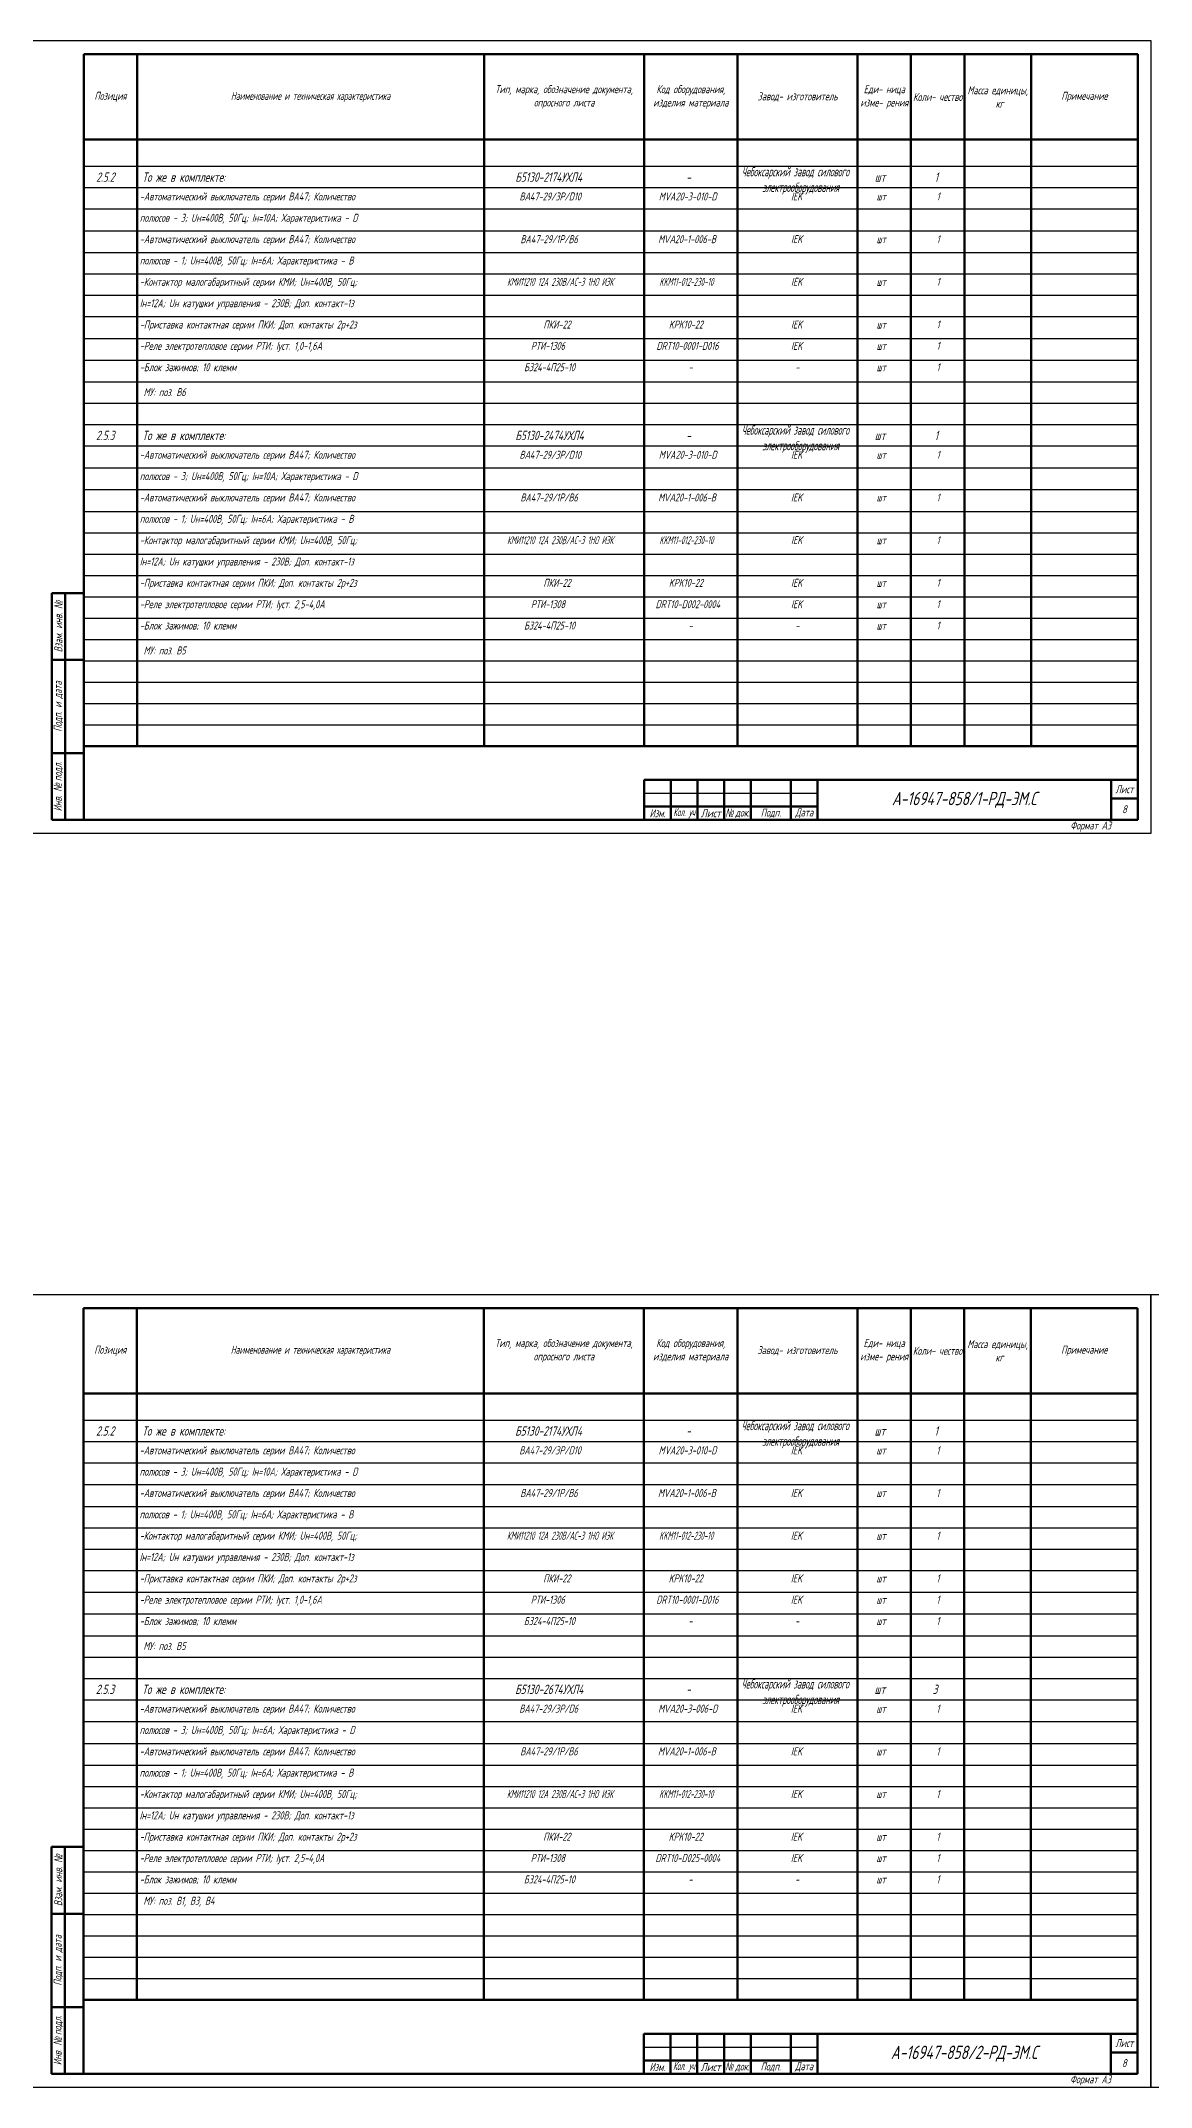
# Model space of a CAD drawing. Header units: millimetres. Extents: x -10490 to 5162, y -5053 to 76.
# Drawn here: x 126 to 542, y -814 to -47 of the extents above; entities that cross this region are included whole.
import ezdxf

# ---------------------------------------------------------------- set-up
doc = ezdxf.new("R2010")
doc.units = ezdxf.units.MM
for name, color, linetype, lineweight in [('Рамка толстая', 7, 'Continuous', 60), ('Рамка тонкая', 5, 'Continuous', 25), ('Спецификация', 9, 'Continuous', 25), ('Текст', 2, 'Continuous', 25), ('Штампы', 252, 'Continuous', 25)]:
    doc.layers.add(name, color=color, linetype=linetype, lineweight=lineweight)
doc.styles.add('SIMPLEX', font='simplex.shx', dxfattribs={"width": 0.7, "oblique": 15})

# ---------------------------------------------------------------- blocks, each defined once
blk = doc.blocks.new('A$C64336E77')
at = {"layer": 'Рамка толстая'}
for p, q in [((20, 5), (20, 292)), ((20, 292), (415, 292)), ((415, 292), (415, 5)), ((20, 5), (415, 5))]:
    blk.add_line(p, q, dxfattribs=at)
at = {"layer": 'Рамка тонкая'}
for p, q in [((0, 297), (0, 0)), ((420, 297), (0, 297)), ((420, 0), (420, 297)), ((0, 0), (420, 0))]:
    blk.add_line(p, q, dxfattribs=at)

msp = doc.modelspace()

# ---------------------------------------------------------------- linework, layer by layer
at = {"layer": 'Спецификация', "lineweight": 60}
for p, q in [((141.95639, -52.14683), (536.95639, -52.14683)), ((141.95639, -52.14683), (141.95639, -311.48017)), ((161.95639, -52.14683), (161.95639, -311.48017)), ((291.95639, -52.14683), (291.95639, -311.48017)), ((351.95639, -52.14683), (351.95639, -311.48017)), ((386.95639, -52.14683), (386.95639, -311.48017)), ((431.95639, -52.14683), (431.95639, -311.48017)), ((451.95639, -52.14683), (451.95639, -311.48017)), ((471.95639, -52.14683), (471.95639, -311.48017)), ((496.95639, -52.14683), (496.95639, -311.48017)), ((536.95639, -52.14683), (536.95639, -311.48017)), ((141.95639, -84.14683), (536.95639, -84.14683)), ((141.95639, -311.48017), (536.95639, -311.48017)), ((141.89606, -522.14684), (536.89606, -522.14684)), ((141.89606, -522.14684), (141.89606, -781.48017)), ((161.89606, -522.14684), (161.89606, -781.48017)), ((291.89606, -522.14684), (291.89606, -781.48017)), ((351.89606, -522.14684), (351.89606, -781.48017)), ((386.89606, -522.14684), (386.89606, -781.48017)), ((431.89606, -522.14684), (431.89606, -781.48017)), ((451.89606, -522.14684), (451.89606, -781.48017)), ((471.89606, -522.14684), (471.89606, -781.48017)), ((496.89606, -522.14684), (496.89606, -781.48017)), ((536.89606, -522.14684), (536.89606, -781.48017)), ((141.89606, -554.14684), (536.89606, -554.14684)), ((141.89606, -781.48017), (536.89606, -781.48017))]:
    msp.add_line(p, q, dxfattribs=at)
at = {"layer": 'Спецификация', "color": 5}
for p, q in [((141.95639, -94.14683), (536.95639, -94.14683)), ((141.95639, -102.14683), (536.95639, -102.14683)), ((141.95639, -110.14683), (536.95639, -110.14683)), ((141.95639, -118.3135), (536.95639, -118.3135)), ((141.95639, -126.48017), (536.95639, -126.48017)), ((141.95639, -134.48017), (536.95639, -134.48017)), ((141.95639, -142.48017), (536.95639, -142.48017)), ((141.95639, -150.48017), (536.95639, -150.48017)), ((141.95639, -158.64683), (536.95639, -158.64683)), ((141.95639, -166.8135), (536.95639, -166.8135)), ((141.95639, -174.98017), (536.95639, -174.98017)), ((141.95639, -182.98017), (536.95639, -182.98017)), ((141.95639, -190.98017), (536.95639, -190.98017)), ((141.95639, -198.98017), (536.95639, -198.98017)), ((141.95639, -207.14683), (536.95639, -207.14683)), ((141.95639, -215.3135), (536.95639, -215.3135)), ((141.95639, -223.48017), (536.95639, -223.48017)), ((141.95639, -231.48017), (536.95639, -231.48017)), ((141.95639, -239.48017), (536.95639, -239.48017)), ((141.95639, -247.48017), (536.95639, -247.48017)), ((141.95639, -255.48017), (536.95639, -255.48017)), ((141.95639, -263.48017), (536.95639, -263.48017)), ((141.95639, -271.48017), (536.95639, -271.48017)), ((141.95639, -279.48017), (536.95639, -279.48017)), ((141.95639, -287.48017), (536.95639, -287.48017)), ((141.95639, -295.48017), (536.95639, -295.48017)), ((141.95639, -303.48017), (536.95639, -303.48017)), ((141.89606, -564.14684), (536.89606, -564.14684)), ((141.89606, -572.14684), (536.89606, -572.14684)), ((141.89606, -580.14684), (536.89606, -580.14684)), ((141.89606, -588.31351), (536.89606, -588.31351)), ((141.89606, -596.48017), (536.89606, -596.48017)), ((141.89606, -604.48017), (536.89606, -604.48017)), ((141.89606, -612.48017), (536.89606, -612.48017)), ((141.89606, -620.48017), (536.89606, -620.48017)), ((141.89606, -628.64684), (536.89606, -628.64684)), ((141.89606, -636.81351), (536.89606, -636.81351)), ((141.89606, -644.98017), (536.89606, -644.98017)), ((141.89606, -652.98017), (536.89606, -652.98017)), ((141.89606, -660.98017), (536.89606, -660.98017)), ((141.89606, -668.98017), (536.89606, -668.98017)), ((141.89606, -677.14684), (536.89606, -677.14684)), ((141.89606, -685.31351), (536.89606, -685.31351)), ((141.89606, -693.48017), (536.89606, -693.48017)), ((141.89606, -701.48017), (536.89606, -701.48017)), ((141.89606, -709.48017), (536.89606, -709.48017)), ((141.89606, -717.48017), (536.89606, -717.48017)), ((141.89606, -725.48017), (536.89606, -725.48017)), ((141.89606, -733.48017), (536.89606, -733.48017)), ((141.89606, -741.48017), (536.89606, -741.48017)), ((141.89606, -749.48017), (536.89606, -749.48017)), ((141.89606, -757.48017), (536.89606, -757.48017)), ((141.89606, -765.48017), (536.89606, -765.48017)), ((141.89606, -773.48017), (536.89606, -773.48017))]:
    msp.add_line(p, q, dxfattribs=at)
at = {"layer": 'Штампы', "lineweight": 60}
for p, q in [((129.95639, -339.14683), (129.95639, -254.14683)), ((129.95639, -254.14683), (141.95639, -254.14683)), ((134.95639, -339.14683), (134.95639, -254.14683)), ((141.95639, -339.14683), (141.95639, -254.14683)), ((129.95639, -279.14683), (141.95639, -279.14683)), ((129.95639, -314.14683), (141.95639, -314.14683)), ((351.95639, -324.14683), (536.95639, -324.14683)), ((351.95639, -324.14683), (351.95639, -339.14683)), ((361.95639, -324.14683), (361.95639, -339.14683)), ((371.95639, -324.14683), (371.95639, -339.14683)), ((381.95639, -324.14683), (381.95639, -339.14683)), ((391.95639, -324.14683), (391.95639, -339.14683)), ((406.95639, -324.14683), (406.95639, -339.14683)), ((416.95639, -324.14683), (416.95639, -339.14683)), ((526.95639, -324.14683), (526.95639, -339.14683)), ((536.95639, -324.14683), (536.95639, -339.14683)), ((351.95639, -334.14683), (416.95639, -334.14683)), ((526.95639, -331.14683), (536.95639, -331.14683)), ((129.95639, -339.14683), (141.95639, -339.14683)), ((351.95639, -339.14683), (536.95639, -339.14683)), ((129.89606, -809.14684), (129.89606, -724.14684)), ((129.89606, -724.14684), (141.89606, -724.14684)), ((134.89606, -809.14684), (134.89606, -724.14684)), ((141.89606, -809.14684), (141.89606, -724.14684)), ((129.89606, -749.14684), (141.89606, -749.14684)), ((129.89606, -784.14684), (141.89606, -784.14684)), ((351.89606, -794.14684), (536.89606, -794.14684)), ((351.89606, -794.14684), (351.89606, -809.14684)), ((361.89606, -794.14684), (361.89606, -809.14684)), ((371.89606, -794.14684), (371.89606, -809.14684)), ((381.89606, -794.14684), (381.89606, -809.14684)), ((391.89606, -794.14684), (391.89606, -809.14684)), ((406.89606, -794.14684), (406.89606, -809.14684)), ((416.89606, -794.14684), (416.89606, -809.14684)), ((526.89606, -794.14684), (526.89606, -809.14684)), ((536.89606, -794.14684), (536.89606, -809.14684)), ((351.89606, -804.14684), (416.89606, -804.14684)), ((526.89606, -801.14684), (536.89606, -801.14684)), ((129.89606, -809.14684), (141.89606, -809.14684)), ((351.89606, -809.14684), (536.89606, -809.14684))]:
    msp.add_line(p, q, dxfattribs=at)
at = {"layer": 'Штампы', "color": 5, "lineweight": 25}
for p, q in [((351.95639, -329.14683), (416.95639, -329.14683)), ((351.89606, -799.14684), (416.89606, -799.14684))]:
    msp.add_line(p, q, dxfattribs=at)
at = {"layer": 'Штампы', "color": 8, "lineweight": 0}
for p, q in [((351.95639, -344.14683), (536.95639, -344.14683)), ((351.89606, -814.14684), (536.89606, -814.14684))]:
    msp.add_line(p, q, dxfattribs=at)

# ---------------------------------------------------------------- block references
for p in [(121.9564, -344.14683), (121.89608, -814.14683), (541.89608, -814.14683)]:
    msp.add_blockref('A$C64336E77', p)

# ---------------------------------------------------------------- texts
at = {"layer": 'Спецификация', "color": 2, "char_height": 3, "attachment_point": 5, "style": 'SIMPLEX'}
for s, insert, width in [('{\\C2;Позиция}', (151.95639, -68.14683), 20), ('{\\Fgost|c204;\\Q15;\\C2;Наименование и техническая характеристика}', (226.95639, -68.14683), 130), ('{\\C2;Тип, марка, обозначение документа, опросного листа}', (321.95639, -68.14683), 60), ('{\\C2;Код оборудования, изделия материала}', (369.45639, -68.14683), 35), ('{\\C2;Завод- изготовитель}', (409.45639, -68.14683), 45), ('{\\C2;Еди- ница изме- рения}', (441.95639, -68.14683), 20), ('{\\C2;Коли- чество}', (461.95639, -68.14683), 20), ('{\\C2;Масса единицы,  кг}', (484.45639, -68.14683), 25), ('{\\C2;Примечание}', (516.95639, -68.14683), 40), ('{\\C2;Позиция}', (151.89606, -538.14684), 20), ('{\\Fgost|c204;\\Q15;\\C2;Наименование и техническая характеристика}', (226.89606, -538.14684), 130), ('{\\C2;Тип, марка, обозначение документа, опросного листа}', (321.89606, -538.14684), 60), ('{\\C2;Код оборудования, изделия материала}', (369.39606, -538.14684), 35), ('{\\C2;Завод- изготовитель}', (409.39606, -538.14684), 45), ('{\\C2;Еди- ница изме- рения}', (441.89606, -538.14684), 20), ('{\\C2;Коли- чество}', (461.89606, -538.14684), 20), ('{\\C2;Масса единицы,  кг}', (484.39606, -538.14684), 25), ('{\\C2;Примечание}', (516.89606, -538.14684), 40)]:
    msp.add_mtext(s, dxfattribs=dict(at, insert=insert, width=width))
at = {"layer": 'Текст', "attachment_point": 1, "style": 'SIMPLEX'}
for s, width, insert, char_height in [('\\pi5.3621;2.5.2', 20, (141.2699, -96.45809), 3.5), (' То же в комплекте:', 129, (162.2699, -96.45809), 3.5), ('\\pi12.406;Б5130-2174УХЛ4', 60, (291.2699, -96.45809), 3.5), ('\\pi16.45;-', 35, (351.2699, -96.45809), 3.5), ('\\pi2.2277;{\\W0.5;Чебоксарский завод силового \\P\\pi9.9992;электрооборудования}', 45, (386.2699, -94.422), 3.5), ('\\pi7.0965;шт', 20, (431.2699, -96.45809), 3.5), ('\\pi9.5311;1', 20, (451.2699, -96.45809), 3.5), ('-Автоматический выключатель серии ВА47; Количество', 129, (162.95639, -103.95809), 3), ('\\pi13.293;ВА47-29/3Р/D10', 60, (291.95639, -103.95809), 3), ('\\pi5.4938;{\\W0.6;MVA20-3-010-D}', 35, (351.95639, -103.95809), 3), ('\\pi20.048;IEK', 45, (386.95639, -103.95809), 3), ('\\pi7.0965;шт', 20, (431.95639, -103.95809), 3), ('\\pi9.5981;1', 20, (451.95639, -103.95809), 3), ('полюсов - 3; Uн=400В, 50Гц; Iн=10А; Характеристика - D', 129, (162.95639, -111.95809), 3), ('-Автоматический выключатель серии ВА47; Количество', 129, (162.95639, -119.95809), 3), ('\\pi13.643;ВА47-29/1Р/В6', 60, (291.95639, -119.95809), 3), ('\\pi5.2603;{\\W0.6;MVA20-1-006-В}', 35, (351.95639, -119.95809), 3), ('\\pi20.048;IEK', 45, (386.95639, -119.95809), 3), ('\\pi7.0965;шт', 20, (431.95639, -119.95809), 3), ('\\pi9.5981;1', 20, (451.95639, -119.95809), 3), ('полюсов - 1; Uн=400В, 50Гц; Iн=6А; Характеристика - В', 129, (162.95639, -127.95809), 3), ('-Контактор малогабаритный серии КМИ; Uн=400В, 50Гц; ', 129, (162.95639, -135.95809), 3), ('\\pi8.6338;{\\W0.5;КМИ11210 12А 230В/АС-3 1НО ИЭК}', 60, (291.95639, -135.95809), 3), ('\\pi5.7103;{\\W0.5;KKM11-012-230-10}', 35, (351.95639, -135.95809), 3), ('\\pi20.048;IEK', 45, (386.95639, -135.95809), 3), ('\\pi7.0965;шт', 20, (431.95639, -135.95809), 3), ('\\pi9.5981;1', 20, (451.95639, -135.95809), 3), ('Iн=12А; Uн катушки управления - 230В; Доп. контакт-1з', 129, (162.95639, -143.95809), 3), ('{\\W0.7;-Приставка контактная серии ПКИ; Доп. контакты 2р+2з}', 129, (162.95639, -151.95809), 3), ('\\pi22.234;ПКИ-22', 60, (291.95639, -151.95809), 3), ('\\pi9.2746;KPK10-22', 35, (351.95639, -151.95809), 3), ('\\pi20.048;IEK', 45, (386.95639, -151.95809), 3), ('\\pi7.0965;шт', 20, (431.95639, -151.95809), 3), ('\\pi9.5981;1', 20, (451.95639, -151.95809), 3), ('-Реле электротепловое серии РТИ; Iуст. 1,0-1,6А', 129, (162.95639, -159.95809), 3), ('\\pi17.571;РТИ-1306', 60, (291.95639, -159.95809), 3), ('\\pi4.5984;{\\W0.6;DRT10-0001-D016}', 35, (351.95639, -159.95809), 3), ('\\pi20.048;IEK', 45, (386.95639, -159.95809), 3), ('\\pi7.0965;шт', 20, (431.95639, -159.95809), 3), ('\\pi9.5981;1', 20, (451.95639, -159.95809), 3), ('-Блок зажимов; 10 клемм', 129, (162.95639, -167.95809), 3), ('\\pi14.988;БЗ24-4П25-10', 60, (291.95639, -167.95809), 3), ('\\pi9.5981;1', 20, (451.95639, -167.95809), 3), ('\\pi16.6;-', 35, (351.95639, -167.95809), 3), ('\\pi21.6;-', 45, (386.95639, -167.95809), 3), ('\\pi7.0965;шт', 20, (431.95639, -167.95809), 3), (' МУ: поз. В6', 129, (162.95639, -177.30348), 3), ('\\pi2.2277;{\\W0.5;Чебоксарский завод силового \\P\\pi9.9992;электрооборудования}', 45, (386.2699, -191.25533), 3.5), ('\\pi5.2728;2.5.3', 20, (141.2699, -193.29142), 3.5), (' То же в комплекте:', 129, (162.2699, -193.29142), 3.5), ('\\pi12.406;Б5130-2474УХЛ4', 60, (291.2699, -193.29142), 3.5), ('\\pi16.45;-', 35, (351.2699, -193.29142), 3.5), ('\\pi7.0965;шт', 20, (431.2699, -193.29142), 3.5), ('\\pi9.5311;1', 20, (451.2699, -193.29142), 3.5), ('-Автоматический выключатель серии ВА47; Количество', 129, (162.95639, -200.79142), 3), ('\\pi13.293;ВА47-29/3Р/D10', 60, (291.95639, -200.79142), 3), ('\\pi5.4938;{\\W0.6;MVA20-3-010-D}', 35, (351.95639, -200.79142), 3), ('\\pi20.048;IEK', 45, (386.95639, -200.79142), 3), ('\\pi7.0965;шт', 20, (431.95639, -200.79142), 3), ('\\pi9.5981;1', 20, (451.95639, -200.79142), 3), ('полюсов - 3; Uн=400В, 50Гц; Iн=10А; Характеристика - D', 129, (162.95639, -208.79142), 3), ('-Автоматический выключатель серии ВА47; Количество', 129, (162.95639, -216.79142), 3), ('\\pi13.643;ВА47-29/1Р/В6', 60, (291.95639, -216.79142), 3), ('\\pi5.2603;{\\W0.6;MVA20-1-006-В}', 35, (351.95639, -216.79142), 3), ('\\pi20.048;IEK', 45, (386.95639, -216.79142), 3), ('\\pi7.0965;шт', 20, (431.95639, -216.79142), 3), ('\\pi9.5981;1', 20, (451.95639, -216.79142), 3), ('полюсов - 1; Uн=400В, 50Гц; Iн=6А; Характеристика - В', 129, (162.95639, -224.79142), 3), ('-Контактор малогабаритный серии КМИ; Uн=400В, 50Гц; ', 129, (162.95639, -232.79142), 3), ('\\pi8.6338;{\\W0.5;КМИ11210 12А 230В/АС-3 1НО ИЭК}', 60, (291.95639, -232.79142), 3), ('\\pi5.7103;{\\W0.5;KKM11-012-230-10}', 35, (351.95639, -232.79142), 3), ('\\pi20.048;IEK', 45, (386.95639, -232.79142), 3), ('\\pi7.0965;шт', 20, (431.95639, -232.79142), 3), ('\\pi9.5981;1', 20, (451.95639, -232.79142), 3), ('Iн=12А; Uн катушки управления - 230В; Доп. контакт-1з', 129, (162.95639, -240.79142), 3), ('{\\W0.7;-Приставка контактная серии ПКИ; Доп. контакты 2р+2з}', 129, (162.95639, -248.79142), 3), ('\\pi22.234;ПКИ-22', 60, (291.95639, -248.79142), 3), ('\\pi9.2746;KPK10-22', 35, (351.95639, -248.79142), 3), ('\\pi20.048;IEK', 45, (386.95639, -248.79142), 3), ('\\pi7.0965;шт', 20, (431.95639, -248.79142), 3), ('\\pi9.5981;1', 20, (451.95639, -248.79142), 3), ('-Реле электротепловое серии РТИ; Iуст. 2,5-4,0А', 129, (162.95639, -256.79142), 3), ('\\pi17.571;РТИ-1308', 60, (291.95639, -256.79142), 3), ('\\pi4.2838;{\\W0.6;DRT10-D002-0004}', 35, (351.95639, -256.79142), 3), ('\\pi20.048;IEK', 45, (386.95639, -256.79142), 3), ('\\pi7.0965;шт', 20, (431.95639, -256.79142), 3), ('\\pi9.5981;1', 20, (451.95639, -256.79142), 3), ('-Блок зажимов; 10 клемм', 129, (162.95639, -264.79142), 3), ('\\pi14.988;БЗ24-4П25-10', 60, (291.95639, -264.79142), 3), ('\\pi16.6;-', 35, (351.95639, -264.79142), 3), ('\\pi21.6;-', 45, (386.95639, -264.79142), 3), ('\\pi7.0965;шт', 20, (431.95639, -264.79142), 3), ('\\pi9.5981;1', 20, (451.95639, -264.79142), 3), (' МУ: поз. В5', 129, (162.95639, -274.13681), 3), ('\\pi5.3621;2.5.2', 20, (141.20958, -566.4581), 3.5), (' То же в комплекте:', 129, (162.20958, -566.4581), 3.5), ('\\pi12.406;Б5130-2174УХЛ4', 60, (291.20958, -566.4581), 3.5), ('\\pi2.2277;{\\W0.5;Чебоксарский завод силового \\P\\pi9.9992;электрооборудования}', 45, (386.20958, -564.422), 3.5), ('\\pi7.0965;шт', 20, (431.20958, -566.4581), 3.5), ('\\pi9.5311;1', 20, (451.20958, -566.4581), 3.5), ('-Автоматический выключатель серии ВА47; Количество', 129, (162.89606, -573.9581), 3), ('\\pi13.293;ВА47-29/3Р/D10', 60, (291.89606, -573.9581), 3), ('\\pi5.4938;{\\W0.6;MVA20-3-010-D}', 35, (351.89606, -573.9581), 3), ('\\pi16.45;-', 35, (351.20958, -566.4581), 3.5), ('\\pi20.048;IEK', 45, (386.89606, -573.9581), 3), ('\\pi7.0965;шт', 20, (431.89606, -573.9581), 3), ('\\pi9.5981;1', 20, (451.89606, -573.9581), 3), ('полюсов - 3; Uн=400В, 50Гц; Iн=10А; Характеристика - D', 129, (162.89606, -581.9581), 3), ('-Автоматический выключатель серии ВА47; Количество', 129, (162.89606, -589.9581), 3), ('\\pi13.643;ВА47-29/1Р/В6', 60, (291.89606, -589.9581), 3), ('\\pi5.2603;{\\W0.6;MVA20-1-006-В}', 35, (351.89606, -589.9581), 3), ('\\pi20.048;IEK', 45, (386.89606, -589.9581), 3), ('\\pi9.5981;1', 20, (451.89606, -589.9581), 3), ('полюсов - 1; Uн=400В, 50Гц; Iн=6А; Характеристика - В', 129, (162.89606, -597.9581), 3), ('\\pi7.0965;шт', 20, (431.89606, -589.9581), 3), ('-Контактор малогабаритный серии КМИ; Uн=400В, 50Гц; ', 129, (162.89606, -605.9581), 3), ('\\pi8.6338;{\\W0.5;КМИ11210 12А 230В/АС-3 1НО ИЭК}', 60, (291.89606, -605.9581), 3), ('\\pi5.7103;{\\W0.5;KKM11-012-230-10}', 35, (351.89606, -605.9581), 3), ('\\pi20.048;IEK', 45, (386.89606, -605.9581), 3), ('\\pi7.0965;шт', 20, (431.89606, -605.9581), 3), ('\\pi9.5981;1', 20, (451.89606, -605.9581), 3), ('Iн=12А; Uн катушки управления - 230В; Доп. контакт-1з', 129, (162.89606, -613.9581), 3), ('{\\W0.7;-Приставка контактная серии ПКИ; Доп. контакты 2р+2з}', 129, (162.89606, -621.9581), 3), ('\\pi22.234;ПКИ-22', 60, (291.89606, -621.9581), 3), ('\\pi9.2746;KPK10-22', 35, (351.89606, -621.9581), 3), ('\\pi20.048;IEK', 45, (386.89606, -621.9581), 3), ('\\pi7.0965;шт', 20, (431.89606, -621.9581), 3), ('\\pi9.5981;1', 20, (451.89606, -621.9581), 3), ('-Реле электротепловое серии РТИ; Iуст. 1,0-1,6А', 129, (162.89606, -629.9581), 3), ('\\pi17.571;РТИ-1306', 60, (291.89606, -629.9581), 3), ('\\pi4.5984;{\\W0.6;DRT10-0001-D016}', 35, (351.89606, -629.9581), 3), ('\\pi20.048;IEK', 45, (386.89606, -629.9581), 3), ('\\pi7.0965;шт', 20, (431.89606, -629.9581), 3), ('\\pi9.5981;1', 20, (451.89606, -629.9581), 3), ('-Блок зажимов; 10 клемм', 129, (162.89606, -637.9581), 3), ('\\pi14.988;БЗ24-4П25-10', 60, (291.89606, -637.9581), 3), ('\\pi16.6;-', 35, (351.89606, -637.9581), 3), ('\\pi21.6;-', 45, (386.89606, -637.9581), 3), ('\\pi7.0965;шт', 20, (431.89606, -637.9581), 3), ('\\pi9.5981;1', 20, (451.89606, -637.9581), 3), (' МУ: поз. В5', 129, (162.89606, -647.30348), 3), ('\\pi5.2728;2.5.3', 20, (141.20958, -663.29143), 3.5), (' То же в комплекте:', 129, (162.20958, -663.29143), 3.5), ('\\pi12.406;Б5130-2674УХЛ4', 60, (291.20958, -663.29143), 3.5), ('\\pi16.45;-', 35, (351.20958, -663.29143), 3.5), ('\\pi2.2277;{\\W0.5;Чебоксарский завод силового \\P\\pi9.9992;электрооборудования}', 45, (386.20958, -661.25534), 3.5), ('\\pi7.0965;шт', 20, (431.20958, -663.29143), 3.5), ('\\pi8.8621;3', 20, (451.20958, -663.29143), 3.5), ('-Автоматический выключатель серии ВА47; Количество', 129, (162.89606, -670.79143), 3), ('\\pi13.293;ВА47-29/3Р/D6', 60, (291.89606, -670.79143), 3), ('\\pi5.3223;{\\W0.6;MVA20-3-006-D}', 35, (351.89606, -670.79143), 3), ('\\pi20.048;IEK', 45, (386.89606, -670.79143), 3), ('\\pi7.0965;шт', 20, (431.89606, -670.79143), 3), ('\\pi9.5981;1', 20, (451.89606, -670.79143), 3), ('{\\W0.7;полюсов - 3; Uн=400В, 50Гц; Iн=6А; Характеристика - D}', 129, (162.89606, -678.79143), 3), ('-Автоматический выключатель серии ВА47; Количество', 129, (162.89606, -686.79143), 3), ('\\pi13.643;ВА47-29/1Р/В6', 60, (291.89606, -686.79143), 3), ('\\pi5.2603;{\\W0.6;MVA20-1-006-В}', 35, (351.89606, -686.79143), 3), ('\\pi20.048;IEK', 45, (386.89606, -686.79143), 3), ('\\pi7.0965;шт', 20, (431.89606, -686.79143), 3), ('\\pi9.5981;1', 20, (451.89606, -686.79143), 3), ('полюсов - 1; Uн=400В, 50Гц; Iн=6А; Характеристика - В', 129, (162.89606, -694.79143), 3), ('-Контактор малогабаритный серии КМИ; Uн=400В, 50Гц; ', 129, (162.89606, -702.79143), 3), ('\\pi8.6338;{\\W0.5;КМИ11210 12А 230В/АС-3 1НО ИЭК}', 60, (291.89606, -702.79143), 3), ('\\pi5.7103;{\\W0.5;KKM11-012-230-10}', 35, (351.89606, -702.79143), 3), ('\\pi20.048;IEK', 45, (386.89606, -702.79143), 3), ('\\pi7.0965;шт', 20, (431.89606, -702.79143), 3), ('\\pi9.5981;1', 20, (451.89606, -702.79143), 3), ('Iн=12А; Uн катушки управления - 230В; Доп. контакт-1з', 129, (162.89606, -710.79143), 3), ('{\\W0.7;-Приставка контактная серии ПКИ; Доп. контакты 2р+2з}', 129, (162.89606, -718.79143), 3), ('\\pi22.234;ПКИ-22', 60, (291.89606, -718.79143), 3), ('\\pi9.2746;KPK10-22', 35, (351.89606, -718.79143), 3), ('\\pi20.048;IEK', 45, (386.89606, -718.79143), 3), ('\\pi7.0965;шт', 20, (431.89606, -718.79143), 3), ('\\pi9.5981;1', 20, (451.89606, -718.79143), 3), ('-Реле электротепловое серии РТИ; Iуст. 2,5-4,0А', 129, (162.89606, -726.79143), 3), ('\\pi17.571;РТИ-1308', 60, (291.89606, -726.79143), 3), ('\\pi4.2838;{\\W0.6;DRT10-D025-0004}', 35, (351.89606, -726.79143), 3), ('\\pi20.048;IEK', 45, (386.89606, -726.79143), 3), ('\\pi7.0965;шт', 20, (431.89606, -726.79143), 3), ('\\pi9.5981;1', 20, (451.89606, -726.79143), 3), ('-Блок зажимов; 10 клемм', 129, (162.89606, -734.79143), 3), ('\\pi14.988;БЗ24-4П25-10', 60, (291.89606, -734.79143), 3), ('\\pi7.0965;шт', 20, (431.89606, -734.79143), 3), ('\\pi9.5981;1', 20, (451.89606, -734.79143), 3), (' МУ: поз. В1, В3, В4', 129, (162.89606, -742.79143), 3), ('\\pi16.6;-', 35, (351.89606, -734.79143), 3), ('\\pi21.6;-', 45, (386.89606, -734.79143), 3)]:
    msp.add_mtext_dynamic_manual_height_columns(s, width=width, gutter_width=12.5, heights=[0], dxfattribs=dict(at, insert=insert, char_height=char_height))
at = {"layer": 'Штампы', "color": 2, "char_height": 3, "attachment_point": 5, "rotation": 90, "style": 'SIMPLEX'}
for s, insert, width in [('Взам. инв. {\\fArial|b0|i0|c204|p34;№}', (132.45639, -266.64683), 25), ('Подп. и дата', (132.45639, -296.64683), 35), ('Инв. {\\fArial|b0|i0|c204|p34;№ }подл.', (132.45639, -326.64683), 25), ('Взам. инв. {\\fArial|b0|i0|c204|p34;№}', (132.39606, -736.64684), 25), ('Подп. и дата', (132.39606, -766.64684), 35), ('Инв. {\\fArial|b0|i0|c204|p34;№ }подл.', (132.39606, -796.64684), 25)]:
    msp.add_mtext(s, dxfattribs=dict(at, insert=insert, width=width))
at = {"layer": 'Штампы', "color": 2, "style": 'SIMPLEX'}
for s, insert, char_height, width, attachment_point in [('А-16947-858/1-РД-ЭМ.С', (471.95639, -331.64683), 5, 110, 5), ('{\\W0.7;Лист}', (531.95639, -327.64683), 3, 10, 5), ('Изм.', (356.95639, -336.64683), 3, 10, 5), ('{\\W0.5;Кол. уч}', (366.95639, -336.64683), 3, 10, 5), ('{\\W0.8;Лист}', (376.95639, -336.64683), 3, 10, 5), ('{\\fArial|b0|i0|c204|p34;\\W0.6;№ \\Fsimplex|c204;док.}', (386.95639, -336.64683), 3, 10, 5), ('Подп.', (399.45639, -336.64683), 3, 15, 5), ('{\\W0.7;Дата}', (411.95639, -336.64683), 3, 10, 5), ('8', (531.95639, -335.14683), 3, 10, 5), ('Формат А3', (526.95639, -341.64683), 3, 165, 6), ('{\\W0.7;Лист}', (531.89606, -797.64684), 3, 10, 5), ('Изм.', (356.89606, -806.64684), 3, 10, 5), ('{\\W0.5;Кол. уч}', (366.89606, -806.64684), 3, 10, 5), ('{\\W0.8;Лист}', (376.89606, -806.64684), 3, 10, 5), ('{\\fArial|b0|i0|c204|p34;\\W0.6;№ \\Fsimplex|c204;док.}', (386.89606, -806.64684), 3, 10, 5), ('Подп.', (399.39606, -806.64684), 3, 15, 5), ('{\\W0.7;Дата}', (411.89606, -806.64684), 3, 10, 5), ('А-16947-858/2-РД-ЭМ.С', (471.89606, -801.64684), 5, 110, 5), ('8', (531.89606, -805.14684), 3, 10, 5), ('Формат А3', (526.89606, -811.64684), 3, 165, 6)]:
    msp.add_mtext(s, dxfattribs=dict(at, insert=insert, char_height=char_height, width=width, attachment_point=attachment_point))

doc.saveas('drawing.dxf')
